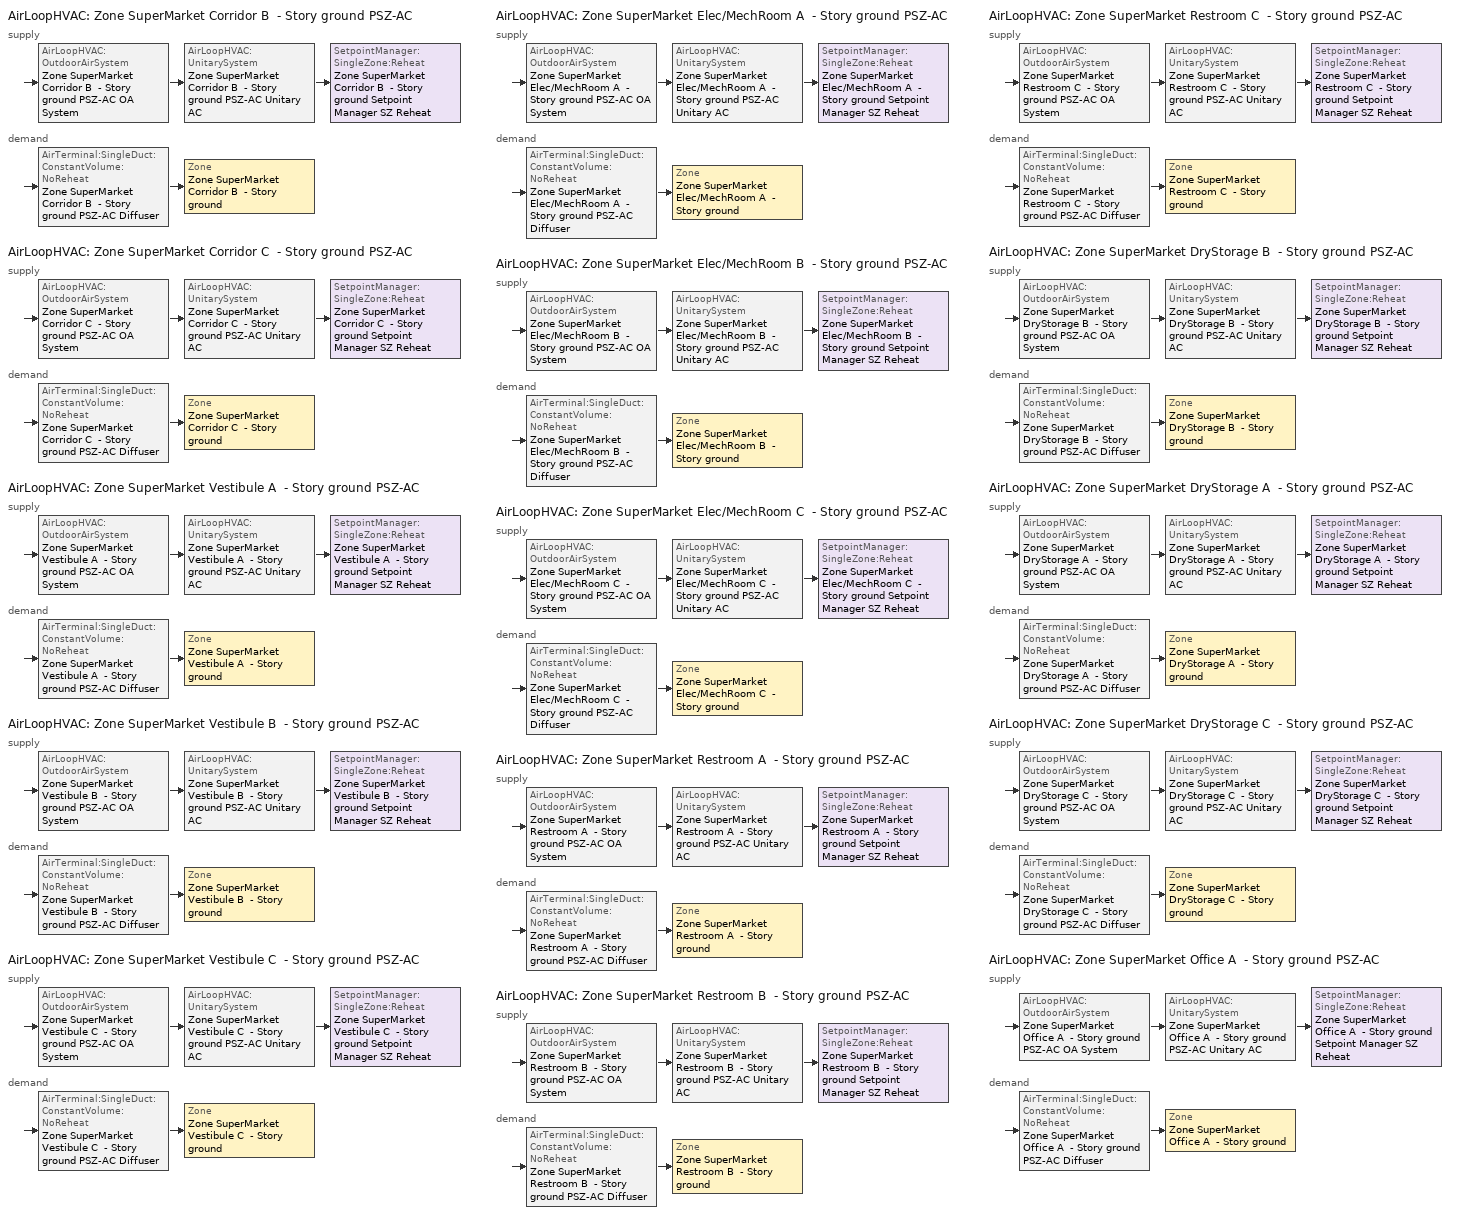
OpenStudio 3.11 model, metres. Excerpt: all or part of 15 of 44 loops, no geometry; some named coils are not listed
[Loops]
AirLoopHVAC 'Zone SuperMarket Corridor B  - Story ground PSZ-AC'
 supply: AirLoopHVAC:OutdoorAirSystem 'Zone SuperMarket Corridor B  - Story ground PSZ-AC OA System' > AirLoopHVAC:UnitarySystem 'Zone SuperMarket Corridor B  - Story ground PSZ-AC Unitary AC' > SetpointManager:SingleZone:Reheat 'Zone SuperMarket Corridor B  - Story ground Setpoint Manager SZ Reheat'
 demand: AirTerminal:SingleDuct:ConstantVolume:NoReheat 'Zone SuperMarket Corridor B  - Story ground PSZ-AC Diffuser' > Zone 'Zone SuperMarket Corridor B  - Story ground'
AirLoopHVAC 'Zone SuperMarket Corridor C  - Story ground PSZ-AC'
 supply: AirLoopHVAC:OutdoorAirSystem 'Zone SuperMarket Corridor C  - Story ground PSZ-AC OA System' > AirLoopHVAC:UnitarySystem 'Zone SuperMarket Corridor C  - Story ground PSZ-AC Unitary AC' > SetpointManager:SingleZone:Reheat 'Zone SuperMarket Corridor C  - Story ground Setpoint Manager SZ Reheat'
 demand: AirTerminal:SingleDuct:ConstantVolume:NoReheat 'Zone SuperMarket Corridor C  - Story ground PSZ-AC Diffuser' > Zone 'Zone SuperMarket Corridor C  - Story ground'
AirLoopHVAC 'Zone SuperMarket Vestibule A  - Story ground PSZ-AC'
 supply: AirLoopHVAC:OutdoorAirSystem 'Zone SuperMarket Vestibule A  - Story ground PSZ-AC OA System' > AirLoopHVAC:UnitarySystem 'Zone SuperMarket Vestibule A  - Story ground PSZ-AC Unitary AC' > SetpointManager:SingleZone:Reheat 'Zone SuperMarket Vestibule A  - Story ground Setpoint Manager SZ Reheat'
 demand: AirTerminal:SingleDuct:ConstantVolume:NoReheat 'Zone SuperMarket Vestibule A  - Story ground PSZ-AC Diffuser' > Zone 'Zone SuperMarket Vestibule A  - Story ground'
AirLoopHVAC 'Zone SuperMarket Vestibule B  - Story ground PSZ-AC'
 supply: AirLoopHVAC:OutdoorAirSystem 'Zone SuperMarket Vestibule B  - Story ground PSZ-AC OA System' > AirLoopHVAC:UnitarySystem 'Zone SuperMarket Vestibule B  - Story ground PSZ-AC Unitary AC' > SetpointManager:SingleZone:Reheat 'Zone SuperMarket Vestibule B  - Story ground Setpoint Manager SZ Reheat'
 demand: AirTerminal:SingleDuct:ConstantVolume:NoReheat 'Zone SuperMarket Vestibule B  - Story ground PSZ-AC Diffuser' > Zone 'Zone SuperMarket Vestibule B  - Story ground'
AirLoopHVAC 'Zone SuperMarket Vestibule C  - Story ground PSZ-AC'
 supply: AirLoopHVAC:OutdoorAirSystem 'Zone SuperMarket Vestibule C  - Story ground PSZ-AC OA System' > AirLoopHVAC:UnitarySystem 'Zone SuperMarket Vestibule C  - Story ground PSZ-AC Unitary AC' > SetpointManager:SingleZone:Reheat 'Zone SuperMarket Vestibule C  - Story ground Setpoint Manager SZ Reheat'
 demand: AirTerminal:SingleDuct:ConstantVolume:NoReheat 'Zone SuperMarket Vestibule C  - Story ground PSZ-AC Diffuser' > Zone 'Zone SuperMarket Vestibule C  - Story ground'
AirLoopHVAC 'Zone SuperMarket Elec/MechRoom A  - Story ground PSZ-AC'
 supply: AirLoopHVAC:OutdoorAirSystem 'Zone SuperMarket Elec/MechRoom A  - Story ground PSZ-AC OA System' > AirLoopHVAC:UnitarySystem 'Zone SuperMarket Elec/MechRoom A  - Story ground PSZ-AC Unitary AC' > SetpointManager:SingleZone:Reheat 'Zone SuperMarket Elec/MechRoom A  - Story ground Setpoint Manager SZ Reheat'
 demand: AirTerminal:SingleDuct:ConstantVolume:NoReheat 'Zone SuperMarket Elec/MechRoom A  - Story ground PSZ-AC Diffuser' > Zone 'Zone SuperMarket Elec/MechRoom A  - Story ground'
AirLoopHVAC 'Zone SuperMarket Elec/MechRoom B  - Story ground PSZ-AC'
 supply: AirLoopHVAC:OutdoorAirSystem 'Zone SuperMarket Elec/MechRoom B  - Story ground PSZ-AC OA System' > AirLoopHVAC:UnitarySystem 'Zone SuperMarket Elec/MechRoom B  - Story ground PSZ-AC Unitary AC' > SetpointManager:SingleZone:Reheat 'Zone SuperMarket Elec/MechRoom B  - Story ground Setpoint Manager SZ Reheat'
 demand: AirTerminal:SingleDuct:ConstantVolume:NoReheat 'Zone SuperMarket Elec/MechRoom B  - Story ground PSZ-AC Diffuser' > Zone 'Zone SuperMarket Elec/MechRoom B  - Story ground'
AirLoopHVAC 'Zone SuperMarket Elec/MechRoom C  - Story ground PSZ-AC'
 supply: AirLoopHVAC:OutdoorAirSystem 'Zone SuperMarket Elec/MechRoom C  - Story ground PSZ-AC OA System' > AirLoopHVAC:UnitarySystem 'Zone SuperMarket Elec/MechRoom C  - Story ground PSZ-AC Unitary AC' > SetpointManager:SingleZone:Reheat 'Zone SuperMarket Elec/MechRoom C  - Story ground Setpoint Manager SZ Reheat'
 demand: AirTerminal:SingleDuct:ConstantVolume:NoReheat 'Zone SuperMarket Elec/MechRoom C  - Story ground PSZ-AC Diffuser' > Zone 'Zone SuperMarket Elec/MechRoom C  - Story ground'
AirLoopHVAC 'Zone SuperMarket Restroom A  - Story ground PSZ-AC'
 supply: AirLoopHVAC:OutdoorAirSystem 'Zone SuperMarket Restroom A  - Story ground PSZ-AC OA System' > AirLoopHVAC:UnitarySystem 'Zone SuperMarket Restroom A  - Story ground PSZ-AC Unitary AC' > SetpointManager:SingleZone:Reheat 'Zone SuperMarket Restroom A  - Story ground Setpoint Manager SZ Reheat'
 demand: AirTerminal:SingleDuct:ConstantVolume:NoReheat 'Zone SuperMarket Restroom A  - Story ground PSZ-AC Diffuser' > Zone 'Zone SuperMarket Restroom A  - Story ground'
AirLoopHVAC 'Zone SuperMarket Restroom B  - Story ground PSZ-AC'
 supply: AirLoopHVAC:OutdoorAirSystem 'Zone SuperMarket Restroom B  - Story ground PSZ-AC OA System' > AirLoopHVAC:UnitarySystem 'Zone SuperMarket Restroom B  - Story ground PSZ-AC Unitary AC' > SetpointManager:SingleZone:Reheat 'Zone SuperMarket Restroom B  - Story ground Setpoint Manager SZ Reheat'
 demand: AirTerminal:SingleDuct:ConstantVolume:NoReheat 'Zone SuperMarket Restroom B  - Story ground PSZ-AC Diffuser' > Zone 'Zone SuperMarket Restroom B  - Story ground'
AirLoopHVAC 'Zone SuperMarket Restroom C  - Story ground PSZ-AC'
 supply: AirLoopHVAC:OutdoorAirSystem 'Zone SuperMarket Restroom C  - Story ground PSZ-AC OA System' > AirLoopHVAC:UnitarySystem 'Zone SuperMarket Restroom C  - Story ground PSZ-AC Unitary AC' > SetpointManager:SingleZone:Reheat 'Zone SuperMarket Restroom C  - Story ground Setpoint Manager SZ Reheat'
 demand: AirTerminal:SingleDuct:ConstantVolume:NoReheat 'Zone SuperMarket Restroom C  - Story ground PSZ-AC Diffuser' > Zone 'Zone SuperMarket Restroom C  - Story ground'
AirLoopHVAC 'Zone SuperMarket DryStorage B  - Story ground PSZ-AC'
 supply: AirLoopHVAC:OutdoorAirSystem 'Zone SuperMarket DryStorage B  - Story ground PSZ-AC OA System' > AirLoopHVAC:UnitarySystem 'Zone SuperMarket DryStorage B  - Story ground PSZ-AC Unitary AC' > SetpointManager:SingleZone:Reheat 'Zone SuperMarket DryStorage B  - Story ground Setpoint Manager SZ Reheat'
 demand: AirTerminal:SingleDuct:ConstantVolume:NoReheat 'Zone SuperMarket DryStorage B  - Story ground PSZ-AC Diffuser' > Zone 'Zone SuperMarket DryStorage B  - Story ground'
AirLoopHVAC 'Zone SuperMarket DryStorage A  - Story ground PSZ-AC'
 supply: AirLoopHVAC:OutdoorAirSystem 'Zone SuperMarket DryStorage A  - Story ground PSZ-AC OA System' > AirLoopHVAC:UnitarySystem 'Zone SuperMarket DryStorage A  - Story ground PSZ-AC Unitary AC' > SetpointManager:SingleZone:Reheat 'Zone SuperMarket DryStorage A  - Story ground Setpoint Manager SZ Reheat'
 demand: AirTerminal:SingleDuct:ConstantVolume:NoReheat 'Zone SuperMarket DryStorage A  - Story ground PSZ-AC Diffuser' > Zone 'Zone SuperMarket DryStorage A  - Story ground'
AirLoopHVAC 'Zone SuperMarket DryStorage C  - Story ground PSZ-AC'
 supply: AirLoopHVAC:OutdoorAirSystem 'Zone SuperMarket DryStorage C  - Story ground PSZ-AC OA System' > AirLoopHVAC:UnitarySystem 'Zone SuperMarket DryStorage C  - Story ground PSZ-AC Unitary AC' > SetpointManager:SingleZone:Reheat 'Zone SuperMarket DryStorage C  - Story ground Setpoint Manager SZ Reheat'
 demand: AirTerminal:SingleDuct:ConstantVolume:NoReheat 'Zone SuperMarket DryStorage C  - Story ground PSZ-AC Diffuser' > Zone 'Zone SuperMarket DryStorage C  - Story ground'
AirLoopHVAC 'Zone SuperMarket Office A  - Story ground PSZ-AC'
 supply: AirLoopHVAC:OutdoorAirSystem 'Zone SuperMarket Office A  - Story ground PSZ-AC OA System' > AirLoopHVAC:UnitarySystem 'Zone SuperMarket Office A  - Story ground PSZ-AC Unitary AC' > SetpointManager:SingleZone:Reheat 'Zone SuperMarket Office A  - Story ground Setpoint Manager SZ Reheat'
 demand: AirTerminal:SingleDuct:ConstantVolume:NoReheat 'Zone SuperMarket Office A  - Story ground PSZ-AC Diffuser' > Zone 'Zone SuperMarket Office A  - Story ground'
[Sizing:Zone] Zone Cooling Design Supply Air Temperature Input Method=SupplyAirTemperature; Zone Cooling Design Supply Air Temperature {C}=12.7778; Zone Cooling Design Supply Air Temperature Difference {deltaC}=11.11; Zone Heating Design Supply Air Temperature Input Method=SupplyAirTemperature; Zone Heating Design Supply Air Temperature {C}=50; Zone Heating Design Supply Air Temperature Difference {deltaC}=11.11; Zone Cooling Design Supply Air Humidity Ratio {kg-H2O/kg-air}=0.0085; Zone Heating Design Supply Air Humidity Ratio {kg-H2O/kg-air}=0.008; Cooling Design Air Flow Method=DesignDay; Heating Design Air Flow Method=DesignDay; Heating Maximum Air Flow Fraction=1; Account for Dedicated Outdoor Air System=No; Dedicated Outdoor Air System Control Strategy=NeutralSupplyAir; Dedicated Outdoor Air Low Setpoint Temperature for Design {C}=autosize; Dedicated Outdoor Air High Setpoint Temperature for Design {C}=autosize; Zone Load Sizing Method=Sensible Load Only No Latent Load; Zone Latent Cooling Design Supply Air Humidity Ratio Input Method=HumidityRatioDifference; Zone Cooling Design Supply Air Humidity Ratio Difference {kgWater/kgDryAir}=0.005; Zone Latent Heating Design Supply Air Humidity Ratio Input Method=HumidityRatioDifference; Zone Humidification Design Supply Air Humidity Ratio Difference {kgWater/kgDryAir}=0.005; Sizing Option=Coincident; Heating Coil Sizing Method=None; Maximum Heating Capacity To Cooling Load Sizing Ratio {W/W}=1
Zone SuperMarket Office A  - Story ground; Zone SuperMarket Vestibule A  - Story ground; Zone SuperMarket Vestibule B  - Story ground; Zone SuperMarket Vestibule C  - Story ground; Zone SuperMarket Corridor B  - Story ground; Zone SuperMarket Corridor C  - Story ground; Zone SuperMarket Elec/MechRoom A  - Story ground; Zone SuperMarket Elec/MechRoom B  - Story ground; Zone SuperMarket Elec/MechRoom C  - Story ground; Zone SuperMarket Restroom A  - Story ground; Zone SuperMarket Restroom B  - Story ground; Zone SuperMarket Restroom C  - Story ground; Zone SuperMarket DryStorage A  - Story ground; Zone SuperMarket DryStorage B  - Story ground; Zone SuperMarket DryStorage C  - Story ground
[Zone equipment]
Zone SuperMarket Office A  - Story ground: Zone SuperMarket Office A  - Story ground PSZ-AC Diffuser
Zone SuperMarket Vestibule A  - Story ground: Zone SuperMarket Vestibule A  - Story ground PSZ-AC Diffuser
Zone SuperMarket Vestibule B  - Story ground: Zone SuperMarket Vestibule B  - Story ground PSZ-AC Diffuser
Zone SuperMarket Vestibule C  - Story ground: Zone SuperMarket Vestibule C  - Story ground PSZ-AC Diffuser
Zone SuperMarket Corridor B  - Story ground: Zone SuperMarket Corridor B  - Story ground PSZ-AC Diffuser
Zone SuperMarket Corridor C  - Story ground: Zone SuperMarket Corridor C  - Story ground PSZ-AC Diffuser
Zone SuperMarket Elec/MechRoom A  - Story ground: Zone SuperMarket Elec/MechRoom A  - Story ground PSZ-AC Diffuser
Zone SuperMarket Elec/MechRoom B  - Story ground: Zone SuperMarket Elec/MechRoom B  - Story ground PSZ-AC Diffuser
Zone SuperMarket Elec/MechRoom C  - Story ground: Zone SuperMarket Elec/MechRoom C  - Story ground PSZ-AC Diffuser
Zone SuperMarket Restroom A  - Story ground: Zone SuperMarket Restroom A  - Story ground PSZ-AC Diffuser
Zone SuperMarket Restroom B  - Story ground: Zone SuperMarket Restroom B  - Story ground PSZ-AC Diffuser
Zone SuperMarket Restroom C  - Story ground: Zone SuperMarket Restroom C  - Story ground PSZ-AC Diffuser
Zone SuperMarket DryStorage A  - Story ground: Zone SuperMarket DryStorage A  - Story ground PSZ-AC Diffuser
Zone SuperMarket DryStorage B  - Story ground: Zone SuperMarket DryStorage B  - Story ground PSZ-AC Diffuser
Zone SuperMarket DryStorage C  - Story ground: Zone SuperMarket DryStorage C  - Story ground PSZ-AC Diffuser
[Refrigeration:WalkIn] Availability Schedule=Always On Discrete; Rated Total Heating Power {W}=0; Rated Circulation Fan Power {W}=0; Lighting Schedule=Always On Discrete
Name | Rated Coil Cooling Capacity {W} | Operating Temperature {C} | Rated Cooling Source Temperature {C} | Rated Cooling Coil Fan Power {W} | Rated Total Lighting Power {W} | Defrost Type | Defrost Control Type | Defrost Schedule | Defrost Drip-Down Schedule | Defrost Power {W} | Insulated Floor Surface Area {m2} | Insulated Floor U-Value {W/m2-K} | WalkIn Zone Boundary 1 | Temperature Termination Defrost Fraction to Ice
Bakery Cooler | 2339.8 | 1.67 | -3.9 | 93.6 | 60.2 | Offcycle | TimeSchedule | Bakery Cooler Defrost | Bakery Cooler Dripdown | 0 | 11.1 | 2.27 | Refrigeration Walk In Zone Boundary 1
Bakery Freezer | 2540.7 | -26.1 | -31.7 | 132.12 | 60.2 | Electric | TemperatureTermination | Bakery Freezer Defrost | Bakery Freezer Dripdown | 2007.2 | 11.1 | 0.203 | Refrigeration Walk In Zone Boundary 2 | 0.7
Beer Cooler | 4836.4 | 1.67 | -3.9 | 193.5 | 180.6 | Offcycle | TimeSchedule | Beer Cooler Defrost | Beer Cooler Dripdown | 0 | 33.4 | 2.27 | Refrigeration Walk In Zone Boundary 3
Dairy Cooler | 3734.4 | 1.67 | -3.9 | 149.4 | 120.4 | Offcycle | TimeSchedule | Dairy Cooler Defrost | Dairy Cooler Dripdown | 0 | 22.3 | 2.27 | Refrigeration Walk In Zone Boundary 4
Floral Cooler | 2339.8 | 1.67 | -3.9 | 93.6 | 60.2 | Offcycle | TimeSchedule | Floral Cooler Defrost | Floral Cooler Dripdown | 0 | 11.1 | 2.27 | Refrigeration Walk In Zone Boundary 5
Grocery Freezer | 4115.4 | -26.1 | -31.7 | 214 | 120.4 | Electric | TemperatureTermination | Grocery Freezer Defrost | Grocery Freezer Dripdown | 3251.2 | 22.3 | 0.203 | Refrigeration Walk In Zone Boundary 6 | 0.7
Kitchen Cooler | 3734.4 | 1.67 | -3.9 | 149.4 | 120.4 | Offcycle | TimeSchedule | Kitchen Cooler Defrost | Kitchen Cooler Dripdown | 0 | 22.3 | 2.27 | Refrigeration Walk In Zone Boundary 7
Kitchen Freezer | 2540.7 | -26.1 | -31.7 | 132.12 | 60.2 | Electric | TemperatureTermination | Kitchen Freezer Defrost | Kitchen Freezer Dripdown | 2007.2 | 11.1 | 0.203 | Refrigeration Walk In Zone Boundary 8 | 0.7
Meat Cooler | 5645.6 | 1.67 | -3.9 | 225.8 | 240.8 | Offcycle | TimeSchedule | Meat Cooler Defrost | Meat Cooler Dripdown | 0 | 44.6 | 2.27 | Refrigeration Walk In Zone Boundary 9
Meat Freezer | 2540.7 | -26.1 | -31.7 | 132.12 | 60.2 | Electric | TemperatureTermination | Meat Freezer Defrost | Meat Freezer Dripdown | 2007.2 | 11.1 | 0.203 | Refrigeration Walk In Zone Boundary 10 | 0.7
Prep Cooler 1 | 5645.6 | 1.67 | -3.9 | 225.8 | 240.8 | Offcycle | TimeSchedule | Prep Cooler 1 Defrost | Prep Cooler 1 Dripdown | 0 | 44.6 | 2.27 | Refrigeration Walk In Zone Boundary 11
Prep Cooler 2 | 5645.6 | 1.67 | -3.9 | 225.8 | 240.8 | Offcycle | TimeSchedule | Prep Cooler 2 Defrost | Prep Cooler 2 Dripdown | 0 | 44.6 | 2.27 | Refrigeration Walk In Zone Boundary 12
Produce Cooler | 5645.6 | 1.67 | -3.9 | 225.8 | 240.8 | Offcycle | TimeSchedule | Produce Cooler Defrost | Produce Cooler Dripdown | 0 | 44.6 | 2.27 | Refrigeration Walk In Zone Boundary 13
Specialty Cooler | 2339.8 | 1.67 | -3.9 | 93.6 | 60.2 | Offcycle | TimeSchedule | Specialty Cooler Defrost | Specialty Cooler Dripdown | 0 | 11.1 | 2.27 | Refrigeration Walk In Zone Boundary 14
[Refrigeration:WalkIn:ZoneBoundary] Zone=Zone SuperMarket DryStorage B  - Story ground; Area of Glass Reach In Doors Facing Zone {m2}=0; Height of Glass Reach In Doors Facing Zone {m}=2.1; Area of Stocking Doors Facing Zone {m2}=3.3; Height of Stocking Doors Facing Zone {m}=2.1; Stocking Door Opening Schedule Name Facing Zone=Always Off Discrete; Stocking Door Opening Protection Type Facing Zone=StripCurtain
Name | Total Insulated Surface Area Facing Zone {m2} | Insulated Surface U-Value Facing Zone {W/m2-K} | Glass Reach In Door U Value Facing Zone {W/m2-K} | Stocking Door U Value Facing Zone {W/m2-K}
Refrigeration Walk In Zone Boundary 1; Refrigeration Walk In Zone Boundary 5; Refrigeration Walk In Zone Boundary 14 | 49.3 | 0.203 | 2.27 | 0.203
Refrigeration Walk In Zone Boundary 2; Refrigeration Walk In Zone Boundary 8; Refrigeration Walk In Zone Boundary 10 | 49.3 | 0.177 |  | 0.177
Refrigeration Walk In Zone Boundary 3 | 86.9 | 0.203 | 2.27 | 0.203
Refrigeration Walk In Zone Boundary 4; Refrigeration Walk In Zone Boundary 7 | 68.1 | 0.203 | 2.27 | 0.203
Refrigeration Walk In Zone Boundary 6 | 68.1 | 0.177 |  | 0.177
Refrigeration Walk In Zone Boundary 9; Refrigeration Walk In Zone Boundary 11; Refrigeration Walk In Zone Boundary 12; Refrigeration Walk In Zone Boundary 13 | 105.6 | 0.203 | 2.27 | 0.203
[AirLoopHVAC] Availability Schedule=Always On Discrete; Design Supply Air Flow Rate {m3/s}=autosize; Design Return Air Flow Fraction of Supply Air Flow=1
Zone SuperMarket Corridor B  - Story ground PSZ-AC; Zone SuperMarket Corridor C  - Story ground PSZ-AC; Zone SuperMarket Vestibule A  - Story ground PSZ-AC; Zone SuperMarket Vestibule B  - Story ground PSZ-AC; Zone SuperMarket Vestibule C  - Story ground PSZ-AC; Zone SuperMarket Elec/MechRoom A  - Story ground PSZ-AC; Zone SuperMarket Elec/MechRoom B  - Story ground PSZ-AC; Zone SuperMarket Elec/MechRoom C  - Story ground PSZ-AC; Zone SuperMarket Restroom A  - Story ground PSZ-AC; Zone SuperMarket Restroom B  - Story ground PSZ-AC; Zone SuperMarket Restroom C  - Story ground PSZ-AC; Zone SuperMarket DryStorage B  - Story ground PSZ-AC; Zone SuperMarket DryStorage A  - Story ground PSZ-AC; Zone SuperMarket DryStorage C  - Story ground PSZ-AC; Zone SuperMarket Office A  - Story ground PSZ-AC
[Sizing:System] Type of Load to Size On=Sensible; Design Outdoor Air Flow Rate {m3/s}=Autosize; Central Heating Maximum System Air Flow Ratio=1; Preheat Design Temperature {C}=7.22222; Preheat Design Humidity Ratio {kg-H2O/kg-Air}=0.008; Precool Design Temperature {C}=12.7778; Precool Design Humidity Ratio {kg-H2O/kg-Air}=0.008; Central Cooling Design Supply Air Temperature {C}=12.7778; Central Heating Design Supply Air Temperature {C}=50; Sizing Option=Coincident; 100% Outdoor Air in Cooling=No; 100% Outdoor Air in Heating=No; Central Cooling Design Supply Air Humidity Ratio {kg-H2O/kg-Air}=0.0085; Central Heating Design Supply Air Humidity Ratio {kg-H2O/kg-Air}=0.008; Cooling Design Air Flow Method=DesignDay; Heating Design Air Flow Method=DesignDay; System Outdoor Air Method=ZoneSum; Zone Maximum Outdoor Air Fraction=1; Cooling Supply Air Flow Rate Per Floor Area {m3/s-m2}=0.00996765; Cooling Fraction of Autosized Cooling Supply Air Flow Rate=1; Cooling Supply Air Flow Rate Per Unit Cooling Capacity {m3/s-W}=3.94755e-05; Heating Supply Air Flow Rate Per Floor Area {m3/s-m2}=0.00996765; Heating Fraction of Autosized Heating Supply Air Flow Rate=1; Heating Fraction of Autosized Cooling Supply Air Flow Rate=1; Heating Supply Air Flow Rate Per Unit Heating Capacity {m3/s-W}=3.15882e-05; Cooling Design Capacity Method=CoolingDesignCapacity; Cooling Design Capacity {W}=autosize; Cooling Design Capacity Per Floor Area {W/m2}=234.7; Fraction of Autosized Cooling Design Capacity=1; Heating Design Capacity Method=HeatingDesignCapacity; Heating Design Capacity {W}=autosize; Heating Design Capacity Per Floor Area {W/m2}=157; Fraction of Autosized Heating Design Capacity=1; Central Cooling Capacity Control Method=OnOff; Occupant Diversity=autosize; Heating Coil Sizing Method=None; Maximum Heating Capacity To Cooling Capacity Sizing Ratio {W/W}=1
Zone SuperMarket Corridor B  - Story ground PSZ-AC; Zone SuperMarket Corridor C  - Story ground PSZ-AC; Zone SuperMarket Vestibule A  - Story ground PSZ-AC; Zone SuperMarket Vestibule B  - Story ground PSZ-AC; Zone SuperMarket Vestibule C  - Story ground PSZ-AC; Zone SuperMarket Elec/MechRoom A  - Story ground PSZ-AC; Zone SuperMarket Elec/MechRoom B  - Story ground PSZ-AC; Zone SuperMarket Elec/MechRoom C  - Story ground PSZ-AC; Zone SuperMarket Restroom A  - Story ground PSZ-AC; Zone SuperMarket Restroom B  - Story ground PSZ-AC; Zone SuperMarket Restroom C  - Story ground PSZ-AC; Zone SuperMarket DryStorage B  - Story ground PSZ-AC; Zone SuperMarket DryStorage A  - Story ground PSZ-AC; Zone SuperMarket DryStorage C  - Story ground PSZ-AC; Zone SuperMarket Office A  - Story ground PSZ-AC
[SetpointManager:SingleZone:Reheat] Minimum Supply Air Temperature {C}=12.7778; Maximum Supply Air Temperature {C}=50
Name | Control Zone | Setpoint Node or NodeList
Zone SuperMarket Corridor B  - Story ground Setpoint Manager SZ Reheat | Zone SuperMarket Corridor B  - Story ground | Zone SuperMarket Corridor B  - Story ground PSZ-AC Supply Outlet Node
Zone SuperMarket Corridor C  - Story ground Setpoint Manager SZ Reheat | Zone SuperMarket Corridor C  - Story ground | Zone SuperMarket Corridor C  - Story ground PSZ-AC Supply Outlet Node
Zone SuperMarket Vestibule A  - Story ground Setpoint Manager SZ Reheat | Zone SuperMarket Vestibule A  - Story ground | Zone SuperMarket Vestibule A  - Story ground PSZ-AC Supply Outlet Node
Zone SuperMarket Vestibule B  - Story ground Setpoint Manager SZ Reheat | Zone SuperMarket Vestibule B  - Story ground | Zone SuperMarket Vestibule B  - Story ground PSZ-AC Supply Outlet Node
Zone SuperMarket Vestibule C  - Story ground Setpoint Manager SZ Reheat | Zone SuperMarket Vestibule C  - Story ground | Zone SuperMarket Vestibule C  - Story ground PSZ-AC Supply Outlet Node
Zone SuperMarket Elec/MechRoom A  - Story ground Setpoint Manager SZ Reheat | Zone SuperMarket Elec/MechRoom A  - Story ground | Zone SuperMarket Elec/MechRoom A  - Story ground PSZ-AC Supply Outlet Node
Zone SuperMarket Elec/MechRoom B  - Story ground Setpoint Manager SZ Reheat | Zone SuperMarket Elec/MechRoom B  - Story ground | Zone SuperMarket Elec/MechRoom B  - Story ground PSZ-AC Supply Outlet Node
Zone SuperMarket Elec/MechRoom C  - Story ground Setpoint Manager SZ Reheat | Zone SuperMarket Elec/MechRoom C  - Story ground | Zone SuperMarket Elec/MechRoom C  - Story ground PSZ-AC Supply Outlet Node
Zone SuperMarket Restroom A  - Story ground Setpoint Manager SZ Reheat | Zone SuperMarket Restroom A  - Story ground | Zone SuperMarket Restroom A  - Story ground PSZ-AC Supply Outlet Node
Zone SuperMarket Restroom B  - Story ground Setpoint Manager SZ Reheat | Zone SuperMarket Restroom B  - Story ground | Zone SuperMarket Restroom B  - Story ground PSZ-AC Supply Outlet Node
Zone SuperMarket Restroom C  - Story ground Setpoint Manager SZ Reheat | Zone SuperMarket Restroom C  - Story ground | Zone SuperMarket Restroom C  - Story ground PSZ-AC Supply Outlet Node
Zone SuperMarket DryStorage B  - Story ground Setpoint Manager SZ Reheat | Zone SuperMarket DryStorage B  - Story ground | Zone SuperMarket DryStorage B  - Story ground PSZ-AC Supply Outlet Node
Zone SuperMarket DryStorage A  - Story ground Setpoint Manager SZ Reheat | Zone SuperMarket DryStorage A  - Story ground | Zone SuperMarket DryStorage A  - Story ground PSZ-AC Supply Outlet Node
Zone SuperMarket DryStorage C  - Story ground Setpoint Manager SZ Reheat | Zone SuperMarket DryStorage C  - Story ground | Zone SuperMarket DryStorage C  - Story ground PSZ-AC Supply Outlet Node
Zone SuperMarket Office A  - Story ground Setpoint Manager SZ Reheat | Zone SuperMarket Office A  - Story ground | Zone SuperMarket Office A  - Story ground PSZ-AC Supply Outlet Node
[Coil:Heating:Electric] Availability Schedule=Always On Discrete; Efficiency=1
Zone SuperMarket Corridor B  - Story ground PSZ-AC Electric Backup Htg Coil; Zone SuperMarket Corridor C  - Story ground PSZ-AC Electric Backup Htg Coil; Zone SuperMarket Vestibule A  - Story ground PSZ-AC Electric Backup Htg Coil; Zone SuperMarket Vestibule B  - Story ground PSZ-AC Electric Backup Htg Coil; Zone SuperMarket Vestibule C  - Story ground PSZ-AC Electric Backup Htg Coil; Zone SuperMarket Elec/MechRoom A  - Story ground PSZ-AC Electric Backup Htg Coil; Zone SuperMarket Elec/MechRoom B  - Story ground PSZ-AC Electric Backup Htg Coil; Zone SuperMarket Elec/MechRoom C  - Story ground PSZ-AC Electric Backup Htg Coil; Zone SuperMarket Restroom A  - Story ground PSZ-AC Electric Backup Htg Coil; Zone SuperMarket Restroom B  - Story ground PSZ-AC Electric Backup Htg Coil; Zone SuperMarket Restroom C  - Story ground PSZ-AC Electric Backup Htg Coil; Zone SuperMarket DryStorage B  - Story ground PSZ-AC Electric Backup Htg Coil; Zone SuperMarket DryStorage A  - Story ground PSZ-AC Electric Backup Htg Coil; Zone SuperMarket DryStorage C  - Story ground PSZ-AC Electric Backup Htg Coil; Zone SuperMarket Office A  - Story ground PSZ-AC Electric Backup Htg Coil
[Coil:Cooling:DX:SingleSpeed] Availability Schedule=Always On Discrete; Rated Total Cooling Capacity {W}=autosize; Rated Sensible Heat Ratio=autosize; Rated COP {W/W}=3; Rated Air Flow Rate {m3/s}=autosize; Rated Evaporator Fan Power Per Volume Flow Rate 2017 {W/(m3/s)}=773.3; Rated Evaporator Fan Power Per Volume Flow Rate 2023 {W/(m3/s)}=934.4; Minimum Outdoor Dry-Bulb Temperature for Compressor Operation {C}=-25; Nominal Time for Condensate Removal to Begin {s}=0; Ratio of Initial Moisture Evaporation Rate and Steady State Latent Capacity=0; Maximum Cycling Rate {cycles/hr}=0; Latent Capacity Time Constant {s}=0; Condenser Type=AirCooled; Evaporative Condenser Effectiveness=0.9; Evaporative Condenser Air Flow Rate {m3/s}=autosize; Evaporative Condenser Pump Rated Power Consumption {W}=autosize; Crankcase Heater Capacity {W}=0; Maximum Outdoor Dry-Bulb Temperature for Crankcase Heater Operation {C}=10; Basin Heater Capacity {W/K}=0; Basin Heater Setpoint Temperature {C}=2
Name | Total Cooling Capacity Function of Temperature Curve | Total Cooling Capacity Function of Flow Fraction Curve | Energy Input Ratio Function of Temperature Curve | Energy Input Ratio Function of Flow Fraction Curve | Part Load Fraction Correlation Curve
Zone SuperMarket Corridor B  - Story ground PSZ-AC 1spd DX AC Clg Coil | Curve Biquadratic 7 | Curve Quadratic 10 | Curve Biquadratic 8 | Curve Quadratic 11 | Curve Quadratic 12
Zone SuperMarket Corridor C  - Story ground PSZ-AC 1spd DX AC Clg Coil | Curve Biquadratic 11 | Curve Quadratic 16 | Curve Biquadratic 12 | Curve Quadratic 17 | Curve Quadratic 18
Zone SuperMarket Vestibule A  - Story ground PSZ-AC 1spd DX AC Clg Coil | Curve Biquadratic 15 | Curve Quadratic 22 | Curve Biquadratic 16 | Curve Quadratic 23 | Curve Quadratic 24
Zone SuperMarket Vestibule B  - Story ground PSZ-AC 1spd DX AC Clg Coil | Curve Biquadratic 19 | Curve Quadratic 28 | Curve Biquadratic 20 | Curve Quadratic 29 | Curve Quadratic 30
Zone SuperMarket Vestibule C  - Story ground PSZ-AC 1spd DX AC Clg Coil | Curve Biquadratic 23 | Curve Quadratic 34 | Curve Biquadratic 24 | Curve Quadratic 35 | Curve Quadratic 36
Zone SuperMarket Elec/MechRoom A  - Story ground PSZ-AC 1spd DX AC Clg Coil | Curve Biquadratic 27 | Curve Quadratic 40 | Curve Biquadratic 28 | Curve Quadratic 41 | Curve Quadratic 42
Zone SuperMarket Elec/MechRoom B  - Story ground PSZ-AC 1spd DX AC Clg Coil | Curve Biquadratic 31 | Curve Quadratic 46 | Curve Biquadratic 32 | Curve Quadratic 47 | Curve Quadratic 48
Zone SuperMarket Elec/MechRoom C  - Story ground PSZ-AC 1spd DX AC Clg Coil | Curve Biquadratic 35 | Curve Quadratic 52 | Curve Biquadratic 36 | Curve Quadratic 53 | Curve Quadratic 54
Zone SuperMarket Restroom A  - Story ground PSZ-AC 1spd DX AC Clg Coil | Curve Biquadratic 39 | Curve Quadratic 58 | Curve Biquadratic 40 | Curve Quadratic 59 | Curve Quadratic 60
Zone SuperMarket Restroom B  - Story ground PSZ-AC 1spd DX AC Clg Coil | Curve Biquadratic 43 | Curve Quadratic 64 | Curve Biquadratic 44 | Curve Quadratic 65 | Curve Quadratic 66
Zone SuperMarket Restroom C  - Story ground PSZ-AC 1spd DX AC Clg Coil | Curve Biquadratic 47 | Curve Quadratic 70 | Curve Biquadratic 48 | Curve Quadratic 71 | Curve Quadratic 72
Zone SuperMarket DryStorage B  - Story ground PSZ-AC 1spd DX AC Clg Coil | Curve Biquadratic 51 | Curve Quadratic 76 | Curve Biquadratic 52 | Curve Quadratic 77 | Curve Quadratic 78
Zone SuperMarket DryStorage A  - Story ground PSZ-AC 1spd DX AC Clg Coil | Curve Biquadratic 55 | Curve Quadratic 82 | Curve Biquadratic 56 | Curve Quadratic 83 | Curve Quadratic 84
Zone SuperMarket DryStorage C  - Story ground PSZ-AC 1spd DX AC Clg Coil | Curve Biquadratic 59 | Curve Quadratic 88 | Curve Biquadratic 60 | Curve Quadratic 89 | Curve Quadratic 90
Zone SuperMarket Office A  - Story ground PSZ-AC 1spd DX AC Clg Coil | Curve Biquadratic 63 | Curve Quadratic 94 | Curve Biquadratic 64 | Curve Quadratic 95 | Curve Quadratic 96
[Fan:OnOff] Availability Schedule=Always On Discrete; Fan Total Efficiency=0.54; Pressure Rise {Pa}=622.722; Maximum Flow Rate {m3/s}=autosize; Motor Efficiency=0.9; Motor In Airstream Fraction=1
Name | Fan Power Ratio Function of Speed Ratio Curve | Fan Efficiency Ratio Function of Speed Ratio Curve
Zone SuperMarket Corridor B  - Story ground PSZ-AC Fan | Fan On Off Power Curve 1 | Fan On Off Efficiency Curve 1
Zone SuperMarket Corridor C  - Story ground PSZ-AC Fan | Fan On Off Power Curve 2 | Fan On Off Efficiency Curve 2
Zone SuperMarket Vestibule A  - Story ground PSZ-AC Fan | Fan On Off Power Curve 3 | Fan On Off Efficiency Curve 3
Zone SuperMarket Vestibule B  - Story ground PSZ-AC Fan | Fan On Off Power Curve 4 | Fan On Off Efficiency Curve 4
Zone SuperMarket Vestibule C  - Story ground PSZ-AC Fan | Fan On Off Power Curve 5 | Fan On Off Efficiency Curve 5
Zone SuperMarket Elec/MechRoom A  - Story ground PSZ-AC Fan | Fan On Off Power Curve 6 | Fan On Off Efficiency Curve 6
Zone SuperMarket Elec/MechRoom B  - Story ground PSZ-AC Fan | Fan On Off Power Curve 7 | Fan On Off Efficiency Curve 7
Zone SuperMarket Elec/MechRoom C  - Story ground PSZ-AC Fan | Fan On Off Power Curve 8 | Fan On Off Efficiency Curve 8
Zone SuperMarket Restroom A  - Story ground PSZ-AC Fan | Fan On Off Power Curve 9 | Fan On Off Efficiency Curve 9
Zone SuperMarket Restroom B  - Story ground PSZ-AC Fan | Fan On Off Power Curve 10 | Fan On Off Efficiency Curve 10
Zone SuperMarket Restroom C  - Story ground PSZ-AC Fan | Fan On Off Power Curve 11 | Fan On Off Efficiency Curve 11
Zone SuperMarket DryStorage B  - Story ground PSZ-AC Fan | Fan On Off Power Curve 12 | Fan On Off Efficiency Curve 12
Zone SuperMarket DryStorage A  - Story ground PSZ-AC Fan | Fan On Off Power Curve 13 | Fan On Off Efficiency Curve 13
Zone SuperMarket DryStorage C  - Story ground PSZ-AC Fan | Fan On Off Power Curve 14 | Fan On Off Efficiency Curve 14
Zone SuperMarket Office A  - Story ground PSZ-AC Fan | Fan On Off Power Curve 15 | Fan On Off Efficiency Curve 15
[AirLoopHVAC:UnitarySystem] Control Type=Load; Dehumidification Control Type=None; Availability Schedule=Always On Discrete; Fan Placement=DrawThrough; Supply Air Fan Operating Mode Schedule=Always On Discrete; DX Heating Coil Sizing Ratio=1; Use DOAS DX Cooling Coil=No; DOAS DX Cooling Coil Leaving Minimum Air Temperature {C}=2; Latent Load Control=SensibleOnlyLoadControl; Supply Air Flow Rate Method During Cooling Operation=SupplyAirFlowRate; Supply Air Flow Rate During Cooling Operation {m3/s}=Autosize; Supply Air Flow Rate Method During Heating Operation=SupplyAirFlowRate; Supply Air Flow Rate During Heating Operation {m3/s}=Autosize; Supply Air Flow Rate Method When No Cooling or Heating is Required=None; No Load Supply Air Flow Rate Control Set To Low Speed=Yes; Maximum Supply Air Temperature {C}=80; Maximum Outdoor Dry-Bulb Temperature for Supplemental Heater Operation {C}=21; Ancilliary On-Cycle Electric Power {W}=0; Ancilliary Off-Cycle Electric Power {W}=0
Name | Controlling Zone or Thermostat Location | Supply Fan | Heating Coil | Cooling Coil | Supplemental Heating Coil
Zone SuperMarket Corridor B  - Story ground PSZ-AC Unitary AC | Zone SuperMarket Corridor B  - Story ground | Zone SuperMarket Corridor B  - Story ground PSZ-AC Fan | Zone SuperMarket Corridor B  - Story ground PSZ-AC Water Htg Coil | Zone SuperMarket Corridor B  - Story ground PSZ-AC 1spd DX AC Clg Coil | Zone SuperMarket Corridor B  - Story ground PSZ-AC Electric Backup Htg Coil
Zone SuperMarket Corridor C  - Story ground PSZ-AC Unitary AC | Zone SuperMarket Corridor C  - Story ground | Zone SuperMarket Corridor C  - Story ground PSZ-AC Fan | Zone SuperMarket Corridor C  - Story ground PSZ-AC Water Htg Coil | Zone SuperMarket Corridor C  - Story ground PSZ-AC 1spd DX AC Clg Coil | Zone SuperMarket Corridor C  - Story ground PSZ-AC Electric Backup Htg Coil
Zone SuperMarket Vestibule A  - Story ground PSZ-AC Unitary AC | Zone SuperMarket Vestibule A  - Story ground | Zone SuperMarket Vestibule A  - Story ground PSZ-AC Fan | Zone SuperMarket Vestibule A  - Story ground PSZ-AC Water Htg Coil | Zone SuperMarket Vestibule A  - Story ground PSZ-AC 1spd DX AC Clg Coil | Zone SuperMarket Vestibule A  - Story ground PSZ-AC Electric Backup Htg Coil
Zone SuperMarket Vestibule B  - Story ground PSZ-AC Unitary AC | Zone SuperMarket Vestibule B  - Story ground | Zone SuperMarket Vestibule B  - Story ground PSZ-AC Fan | Zone SuperMarket Vestibule B  - Story ground PSZ-AC Water Htg Coil | Zone SuperMarket Vestibule B  - Story ground PSZ-AC 1spd DX AC Clg Coil | Zone SuperMarket Vestibule B  - Story ground PSZ-AC Electric Backup Htg Coil
Zone SuperMarket Vestibule C  - Story ground PSZ-AC Unitary AC | Zone SuperMarket Vestibule C  - Story ground | Zone SuperMarket Vestibule C  - Story ground PSZ-AC Fan | Zone SuperMarket Vestibule C  - Story ground PSZ-AC Water Htg Coil | Zone SuperMarket Vestibule C  - Story ground PSZ-AC 1spd DX AC Clg Coil | Zone SuperMarket Vestibule C  - Story ground PSZ-AC Electric Backup Htg Coil
Zone SuperMarket Elec/MechRoom A  - Story ground PSZ-AC Unitary AC | Zone SuperMarket Elec/MechRoom A  - Story ground | Zone SuperMarket Elec/MechRoom A  - Story ground PSZ-AC Fan | Zone SuperMarket Elec/MechRoom A  - Story ground PSZ-AC Water Htg Coil | Zone SuperMarket Elec/MechRoom A  - Story ground PSZ-AC 1spd DX AC Clg Coil | Zone SuperMarket Elec/MechRoom A  - Story ground PSZ-AC Electric Backup Htg Coil
Zone SuperMarket Elec/MechRoom B  - Story ground PSZ-AC Unitary AC | Zone SuperMarket Elec/MechRoom B  - Story ground | Zone SuperMarket Elec/MechRoom B  - Story ground PSZ-AC Fan | Zone SuperMarket Elec/MechRoom B  - Story ground PSZ-AC Water Htg Coil | Zone SuperMarket Elec/MechRoom B  - Story ground PSZ-AC 1spd DX AC Clg Coil | Zone SuperMarket Elec/MechRoom B  - Story ground PSZ-AC Electric Backup Htg Coil
Zone SuperMarket Elec/MechRoom C  - Story ground PSZ-AC Unitary AC | Zone SuperMarket Elec/MechRoom C  - Story ground | Zone SuperMarket Elec/MechRoom C  - Story ground PSZ-AC Fan | Zone SuperMarket Elec/MechRoom C  - Story ground PSZ-AC Water Htg Coil | Zone SuperMarket Elec/MechRoom C  - Story ground PSZ-AC 1spd DX AC Clg Coil | Zone SuperMarket Elec/MechRoom C  - Story ground PSZ-AC Electric Backup Htg Coil
Zone SuperMarket Restroom A  - Story ground PSZ-AC Unitary AC | Zone SuperMarket Restroom A  - Story ground | Zone SuperMarket Restroom A  - Story ground PSZ-AC Fan | Zone SuperMarket Restroom A  - Story ground PSZ-AC Water Htg Coil | Zone SuperMarket Restroom A  - Story ground PSZ-AC 1spd DX AC Clg Coil | Zone SuperMarket Restroom A  - Story ground PSZ-AC Electric Backup Htg Coil
Zone SuperMarket Restroom B  - Story ground PSZ-AC Unitary AC | Zone SuperMarket Restroom B  - Story ground | Zone SuperMarket Restroom B  - Story ground PSZ-AC Fan | Zone SuperMarket Restroom B  - Story ground PSZ-AC Water Htg Coil | Zone SuperMarket Restroom B  - Story ground PSZ-AC 1spd DX AC Clg Coil | Zone SuperMarket Restroom B  - Story ground PSZ-AC Electric Backup Htg Coil
Zone SuperMarket Restroom C  - Story ground PSZ-AC Unitary AC | Zone SuperMarket Restroom C  - Story ground | Zone SuperMarket Restroom C  - Story ground PSZ-AC Fan | Zone SuperMarket Restroom C  - Story ground PSZ-AC Water Htg Coil | Zone SuperMarket Restroom C  - Story ground PSZ-AC 1spd DX AC Clg Coil | Zone SuperMarket Restroom C  - Story ground PSZ-AC Electric Backup Htg Coil
Zone SuperMarket DryStorage B  - Story ground PSZ-AC Unitary AC | Zone SuperMarket DryStorage B  - Story ground | Zone SuperMarket DryStorage B  - Story ground PSZ-AC Fan | Zone SuperMarket DryStorage B  - Story ground PSZ-AC Water Htg Coil | Zone SuperMarket DryStorage B  - Story ground PSZ-AC 1spd DX AC Clg Coil | Zone SuperMarket DryStorage B  - Story ground PSZ-AC Electric Backup Htg Coil
Zone SuperMarket DryStorage A  - Story ground PSZ-AC Unitary AC | Zone SuperMarket DryStorage A  - Story ground | Zone SuperMarket DryStorage A  - Story ground PSZ-AC Fan | Zone SuperMarket DryStorage A  - Story ground PSZ-AC Water Htg Coil | Zone SuperMarket DryStorage A  - Story ground PSZ-AC 1spd DX AC Clg Coil | Zone SuperMarket DryStorage A  - Story ground PSZ-AC Electric Backup Htg Coil
Zone SuperMarket DryStorage C  - Story ground PSZ-AC Unitary AC | Zone SuperMarket DryStorage C  - Story ground | Zone SuperMarket DryStorage C  - Story ground PSZ-AC Fan | Zone SuperMarket DryStorage C  - Story ground PSZ-AC Water Htg Coil | Zone SuperMarket DryStorage C  - Story ground PSZ-AC 1spd DX AC Clg Coil | Zone SuperMarket DryStorage C  - Story ground PSZ-AC Electric Backup Htg Coil
Zone SuperMarket Office A  - Story ground PSZ-AC Unitary AC | Zone SuperMarket Office A  - Story ground | Zone SuperMarket Office A  - Story ground PSZ-AC Fan | Zone SuperMarket Office A  - Story ground PSZ-AC Water Htg Coil | Zone SuperMarket Office A  - Story ground PSZ-AC 1spd DX AC Clg Coil | Zone SuperMarket Office A  - Story ground PSZ-AC Electric Backup Htg Coil
[Controller:OutdoorAir] Minimum Outdoor Air Flow Rate {m3/s}=autosize; Maximum Outdoor Air Flow Rate {m3/s}=Autosize; Economizer Control Type=NoEconomizer; Economizer Control Action Type=ModulateFlow; Economizer Maximum Limit Dry-Bulb Temperature {C}=28; Economizer Maximum Limit Enthalpy {J/kg}=64000; Lockout Type=NoLockout; Minimum Limit Type=FixedMinimum; Minimum Outdoor Air Schedule=Always On Discrete; High Humidity Control=No; High Humidity Outdoor Air Flow Ratio=1; Control High Indoor Humidity Based on Outdoor Humidity Ratio=Yes; Heat Recovery Bypass Control Type=BypassWhenWithinEconomizerLimits; Economizer Operation Staging=InterlockedWithMechanicalCooling
Name | Controller Mechanical Ventilation
Zone SuperMarket Corridor B  - Story ground PSZ-AC OA System Controller | Controller Mechanical Ventilation 2
Zone SuperMarket Corridor C  - Story ground PSZ-AC OA System Controller | Controller Mechanical Ventilation 3
Zone SuperMarket Vestibule A  - Story ground PSZ-AC OA System Controller | Controller Mechanical Ventilation 4
Zone SuperMarket Vestibule B  - Story ground PSZ-AC OA System Controller | Controller Mechanical Ventilation 5
Zone SuperMarket Vestibule C  - Story ground PSZ-AC OA System Controller | Controller Mechanical Ventilation 6
Zone SuperMarket Elec/MechRoom A  - Story ground PSZ-AC OA System Controller | Controller Mechanical Ventilation 7
Zone SuperMarket Elec/MechRoom B  - Story ground PSZ-AC OA System Controller | Controller Mechanical Ventilation 8
Zone SuperMarket Elec/MechRoom C  - Story ground PSZ-AC OA System Controller | Controller Mechanical Ventilation 9
Zone SuperMarket Restroom A  - Story ground PSZ-AC OA System Controller | Controller Mechanical Ventilation 10
Zone SuperMarket Restroom B  - Story ground PSZ-AC OA System Controller | Controller Mechanical Ventilation 11
Zone SuperMarket Restroom C  - Story ground PSZ-AC OA System Controller | Controller Mechanical Ventilation 12
Zone SuperMarket DryStorage B  - Story ground PSZ-AC OA System Controller | Controller Mechanical Ventilation 13
Zone SuperMarket DryStorage A  - Story ground PSZ-AC OA System Controller | Controller Mechanical Ventilation 14
Zone SuperMarket DryStorage C  - Story ground PSZ-AC OA System Controller | Controller Mechanical Ventilation 15
Zone SuperMarket Office A  - Story ground PSZ-AC OA System Controller | Controller Mechanical Ventilation 16
[Controller:MechanicalVentilation] Availability Schedule=Always On Discrete
Controller Mechanical Ventilation 2; Controller Mechanical Ventilation 3; Controller Mechanical Ventilation 4; Controller Mechanical Ventilation 5; Controller Mechanical Ventilation 6; Controller Mechanical Ventilation 7; Controller Mechanical Ventilation 8; Controller Mechanical Ventilation 9; Controller Mechanical Ventilation 10; Controller Mechanical Ventilation 11; Controller Mechanical Ventilation 12; Controller Mechanical Ventilation 13; Controller Mechanical Ventilation 14; Controller Mechanical Ventilation 15; Controller Mechanical Ventilation 16
[AirLoopHVAC:OutdoorAirSystem]
Name | Controller
Zone SuperMarket Corridor B  - Story ground PSZ-AC OA System | Zone SuperMarket Corridor B  - Story ground PSZ-AC OA System Controller
Zone SuperMarket Corridor C  - Story ground PSZ-AC OA System | Zone SuperMarket Corridor C  - Story ground PSZ-AC OA System Controller
Zone SuperMarket Vestibule A  - Story ground PSZ-AC OA System | Zone SuperMarket Vestibule A  - Story ground PSZ-AC OA System Controller
Zone SuperMarket Vestibule B  - Story ground PSZ-AC OA System | Zone SuperMarket Vestibule B  - Story ground PSZ-AC OA System Controller
Zone SuperMarket Vestibule C  - Story ground PSZ-AC OA System | Zone SuperMarket Vestibule C  - Story ground PSZ-AC OA System Controller
Zone SuperMarket Elec/MechRoom A  - Story ground PSZ-AC OA System | Zone SuperMarket Elec/MechRoom A  - Story ground PSZ-AC OA System Controller
Zone SuperMarket Elec/MechRoom B  - Story ground PSZ-AC OA System | Zone SuperMarket Elec/MechRoom B  - Story ground PSZ-AC OA System Controller
Zone SuperMarket Elec/MechRoom C  - Story ground PSZ-AC OA System | Zone SuperMarket Elec/MechRoom C  - Story ground PSZ-AC OA System Controller
Zone SuperMarket Restroom A  - Story ground PSZ-AC OA System | Zone SuperMarket Restroom A  - Story ground PSZ-AC OA System Controller
Zone SuperMarket Restroom B  - Story ground PSZ-AC OA System | Zone SuperMarket Restroom B  - Story ground PSZ-AC OA System Controller
Zone SuperMarket Restroom C  - Story ground PSZ-AC OA System | Zone SuperMarket Restroom C  - Story ground PSZ-AC OA System Controller
Zone SuperMarket DryStorage B  - Story ground PSZ-AC OA System | Zone SuperMarket DryStorage B  - Story ground PSZ-AC OA System Controller
Zone SuperMarket DryStorage A  - Story ground PSZ-AC OA System | Zone SuperMarket DryStorage A  - Story ground PSZ-AC OA System Controller
Zone SuperMarket DryStorage C  - Story ground PSZ-AC OA System | Zone SuperMarket DryStorage C  - Story ground PSZ-AC OA System Controller
Zone SuperMarket Office A  - Story ground PSZ-AC OA System | Zone SuperMarket Office A  - Story ground PSZ-AC OA System Controller
[AirTerminal:SingleDuct:ConstantVolume:NoReheat] Availability Schedule=Always On Discrete; Maximum Air Flow Rate {m3/s}=AutoSize
Zone SuperMarket Corridor B  - Story ground PSZ-AC Diffuser; Zone SuperMarket Corridor C  - Story ground PSZ-AC Diffuser; Zone SuperMarket Vestibule A  - Story ground PSZ-AC Diffuser; Zone SuperMarket Vestibule B  - Story ground PSZ-AC Diffuser; Zone SuperMarket Vestibule C  - Story ground PSZ-AC Diffuser; Zone SuperMarket Elec/MechRoom A  - Story ground PSZ-AC Diffuser; Zone SuperMarket Elec/MechRoom B  - Story ground PSZ-AC Diffuser; Zone SuperMarket Elec/MechRoom C  - Story ground PSZ-AC Diffuser; Zone SuperMarket Restroom A  - Story ground PSZ-AC Diffuser; Zone SuperMarket Restroom B  - Story ground PSZ-AC Diffuser; Zone SuperMarket Restroom C  - Story ground PSZ-AC Diffuser; Zone SuperMarket DryStorage B  - Story ground PSZ-AC Diffuser; Zone SuperMarket DryStorage A  - Story ground PSZ-AC Diffuser; Zone SuperMarket DryStorage C  - Story ground PSZ-AC Diffuser; Zone SuperMarket Office A  - Story ground PSZ-AC Diffuser
[Schedule:Ruleset]
Name | Default Day Schedule
Bakery Cooler Defrost | Bakery Cooler Defrost Default
Bakery Cooler Dripdown | Bakery Cooler Dripdown Default
Bakery Freezer Defrost | Bakery Freezer Defrost Default
Bakery Freezer Dripdown | Bakery Freezer Dripdown Default
Beer Cooler Defrost | Beer Cooler Defrost Default
Beer Cooler Dripdown | Beer Cooler Dripdown Default
Dairy Cooler Defrost | Dairy Cooler Defrost Default
Dairy Cooler Dripdown | Dairy Cooler Dripdown Default
Floral Cooler Defrost | Floral Cooler Defrost Default
Floral Cooler Dripdown | Floral Cooler Dripdown Default
Grocery Freezer Defrost | Grocery Freezer Defrost Default
Grocery Freezer Dripdown | Grocery Freezer Dripdown Default
Kitchen Cooler Defrost | Kitchen Cooler Defrost Default
Kitchen Cooler Dripdown | Kitchen Cooler Dripdown Default
Kitchen Freezer Defrost | Kitchen Freezer Defrost Default
Kitchen Freezer Dripdown | Kitchen Freezer Dripdown Default
Meat Cooler Defrost | Meat Cooler Defrost Default
Meat Cooler Dripdown | Meat Cooler Dripdown Default
Meat Freezer Defrost | Meat Freezer Defrost Default
Meat Freezer Dripdown | Meat Freezer Dripdown Default
Prep Cooler 1 Defrost | Prep Cooler 1 Defrost Default
Prep Cooler 1 Dripdown | Prep Cooler 1 Dripdown Default
Prep Cooler 2 Defrost | Prep Cooler 2 Defrost Default
Prep Cooler 2 Dripdown | Prep Cooler 2 Dripdown Default
Produce Cooler Defrost | Produce Cooler Defrost Default
Produce Cooler Dripdown | Produce Cooler Dripdown Default
Specialty Cooler Defrost | Specialty Cooler Defrost Default
Specialty Cooler Dripdown | Specialty Cooler Dripdown Default
[Schedule:Day]
Bakery Cooler Defrost Default; Produce Cooler Defrost Default: 0, 45, 1, 12, 0, 0, 12, 45, 1, 24, 0, 0
Bakery Cooler Dripdown Default; Produce Cooler Dripdown Default: 0, 45, 0, 0, 50, 1, 12, 45, 0, 12, 50, 1, 24, 0, 0
Bakery Freezer Defrost Default; Specialty Cooler Defrost Default: 1, 0, 0, 1, 45, 1, 13, 0, 0, 13, 45, 1, 24, 0, 0
Bakery Freezer Dripdown Default; Specialty Cooler Dripdown Default: 1, 45, 0, 1, 50, 1, 13, 45, 0, 13, 50, 1, 24, 0, 0
Beer Cooler Defrost Default: 2, 0, 0, 2, 45, 1, 14, 0, 0, 14, 45, 1, 24, 0, 0
Beer Cooler Dripdown Default: 2, 45, 0, 2, 50, 1, 14, 45, 0, 14, 50, 1, 24, 0, 0
Dairy Cooler Defrost Default: 3, 0, 0, 3, 45, 1, 15, 0, 0, 15, 45, 1, 24, 0, 0
Dairy Cooler Dripdown Default: 3, 45, 0, 3, 50, 1, 15, 45, 0, 15, 50, 1, 24, 0, 0
Floral Cooler Defrost Default: 4, 0, 0, 4, 45, 1, 16, 0, 0, 16, 45, 1, 24, 0, 0
Floral Cooler Dripdown Default: 4, 45, 0, 4, 50, 1, 16, 45, 0, 16, 50, 1, 24, 0, 0
Grocery Freezer Defrost Default: 5, 0, 0, 5, 45, 1, 17, 0, 0, 17, 45, 1, 24, 0, 0
Grocery Freezer Dripdown Default: 5, 45, 0, 5, 50, 1, 17, 45, 0, 17, 50, 1, 24, 0, 0
Kitchen Cooler Defrost Default: 6, 0, 0, 6, 45, 1, 18, 0, 0, 18, 45, 1, 24, 0, 0
Kitchen Cooler Dripdown Default: 6, 45, 0, 6, 50, 1, 18, 45, 0, 18, 50, 1, 24, 0, 0
Kitchen Freezer Defrost Default: 7, 0, 0, 7, 45, 1, 19, 0, 0, 19, 45, 1, 24, 0, 0
Kitchen Freezer Dripdown Default: 7, 45, 0, 7, 50, 1, 19, 45, 0, 19, 50, 1, 24, 0, 0
Meat Cooler Defrost Default: 8, 0, 0, 8, 45, 1, 20, 0, 0, 20, 45, 1, 24, 0, 0
Meat Cooler Dripdown Default: 8, 45, 0, 8, 50, 1, 20, 45, 0, 20, 50, 1, 24, 0, 0
Meat Freezer Defrost Default: 9, 0, 0, 9, 45, 1, 21, 0, 0, 21, 45, 1, 24, 0, 0
Meat Freezer Dripdown Default: 9, 45, 0, 9, 50, 1, 21, 45, 0, 21, 50, 1, 24, 0, 0
Prep Cooler 1 Defrost Default: 10, 0, 0, 10, 45, 1, 22, 0, 0, 22, 45, 1, 24, 0, 0
Prep Cooler 1 Dripdown Default: 10, 45, 0, 10, 50, 1, 22, 45, 0, 22, 50, 1, 24, 0, 0
Prep Cooler 2 Defrost Default: 11, 0, 0, 11, 45, 1, 23, 0, 0, 23, 45, 1, 24, 0, 0
Prep Cooler 2 Dripdown Default: 11, 45, 0, 11, 50, 1, 23, 45, 0, 23, 50, 1, 24, 0, 0
[Schedule:Constant]
Name | Value
Always On Discrete | 1
Always Off Discrete | 0
[Curve:Cubic] Coefficient1 Constant=1; Coefficient2 x=0; Coefficient3 x**2=0; Coefficient4 x**3=0; Minimum Value of x=0; Maximum Value of x=1
Fan On Off Efficiency Curve 1; Fan On Off Efficiency Curve 2; Fan On Off Efficiency Curve 3; Fan On Off Efficiency Curve 4; Fan On Off Efficiency Curve 5; Fan On Off Efficiency Curve 6; Fan On Off Efficiency Curve 7; Fan On Off Efficiency Curve 8; Fan On Off Efficiency Curve 9; Fan On Off Efficiency Curve 10; Fan On Off Efficiency Curve 11; Fan On Off Efficiency Curve 12; Fan On Off Efficiency Curve 13; Fan On Off Efficiency Curve 14; Fan On Off Efficiency Curve 15
[Curve:Biquadratic] Minimum Value of x=-100; Maximum Value of x=100; Minimum Value of y=-100; Maximum Value of y=100
Name | Coefficient1 Constant | Coefficient2 x | Coefficient3 x**2 | Coefficient4 y | Coefficient5 y**2 | Coefficient6 x*y
Curve Biquadratic 7; Curve Biquadratic 11; Curve Biquadratic 15; Curve Biquadratic 19; Curve Biquadratic 23; Curve Biquadratic 27; Curve Biquadratic 31; Curve Biquadratic 35; Curve Biquadratic 39; Curve Biquadratic 43; Curve Biquadratic 47; Curve Biquadratic 51; Curve Biquadratic 55; Curve Biquadratic 59; Curve Biquadratic 63 | 0.971212 | -0.0152755 | 0.00144345 | -0.00039321 | -6.8364e-06 | -0.000290596
Curve Biquadratic 8; Curve Biquadratic 12; Curve Biquadratic 16; Curve Biquadratic 20; Curve Biquadratic 24; Curve Biquadratic 28; Curve Biquadratic 32; Curve Biquadratic 36; Curve Biquadratic 40; Curve Biquadratic 44; Curve Biquadratic 48; Curve Biquadratic 52; Curve Biquadratic 56; Curve Biquadratic 60; Curve Biquadratic 64 | 0.286871 | 0.0239022 | -0.000810648 | 0.0134585 | 0.000338936 | -0.000487004
[Curve:Quadratic]
Name | Coefficient1 Constant | Coefficient2 x | Coefficient3 x**2 | Minimum Value of x | Maximum Value of x | Minimum Curve Output | Maximum Curve Output
Curve Quadratic 10; Curve Quadratic 11; Curve Quadratic 16; Curve Quadratic 17; Curve Quadratic 22; Curve Quadratic 23; Curve Quadratic 28; Curve Quadratic 29; Curve Quadratic 34; Curve Quadratic 35; Curve Quadratic 40; Curve Quadratic 41; Curve Quadratic 46; Curve Quadratic 47; Curve Quadratic 52; Curve Quadratic 53; Curve Quadratic 58; Curve Quadratic 59; Curve Quadratic 64; Curve Quadratic 65; Curve Quadratic 70; Curve Quadratic 71; Curve Quadratic 76; Curve Quadratic 77; Curve Quadratic 82; Curve Quadratic 83; Curve Quadratic 88; Curve Quadratic 89; Curve Quadratic 94; Curve Quadratic 95 | 1 | 0 | 0 | -100 | 100
Curve Quadratic 12; Curve Quadratic 18; Curve Quadratic 24; Curve Quadratic 30; Curve Quadratic 36; Curve Quadratic 42; Curve Quadratic 48; Curve Quadratic 54; Curve Quadratic 60; Curve Quadratic 66; Curve Quadratic 72; Curve Quadratic 78; Curve Quadratic 84; Curve Quadratic 90; Curve Quadratic 96 | 0.909496 | 0.0986477 | -0.00819488 | 0 | 1 | 0.7 | 1
[Curve:Exponent] Coefficient1 Constant=1; Coefficient2 Constant=0; Coefficient3 Constant=0; Minimum Value of x=0; Maximum Value of x=1
Fan On Off Power Curve 1; Fan On Off Power Curve 2; Fan On Off Power Curve 3; Fan On Off Power Curve 4; Fan On Off Power Curve 5; Fan On Off Power Curve 6; Fan On Off Power Curve 7; Fan On Off Power Curve 8; Fan On Off Power Curve 9; Fan On Off Power Curve 10; Fan On Off Power Curve 11; Fan On Off Power Curve 12; Fan On Off Power Curve 13; Fan On Off Power Curve 14; Fan On Off Power Curve 15
